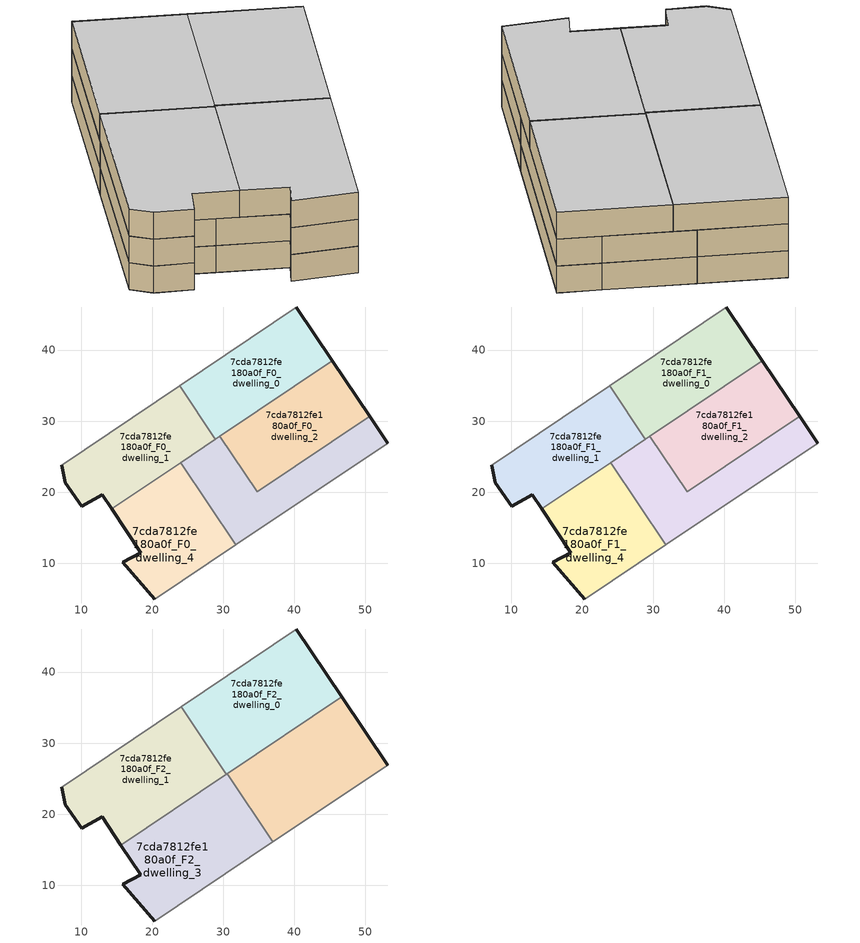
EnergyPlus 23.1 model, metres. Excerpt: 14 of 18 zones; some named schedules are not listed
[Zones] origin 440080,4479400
7cda7812fe180a0f_F0_dwelling_0
 floor ground (EU_floor_Construction): 45.34,38.51 40.27,46.07 23.87,34.98 28.91,27.48 z0
 wall outside (EU_wall_Construction): 40.27,46.07 45.34,38.51 z0:3
 wall to 7cda7812fe180a0f_F0_dwelling_1 (EU_wall_Construction): 28.91,27.48 23.87,34.98 z0:3
 wall adiabatic (EU_wall_Construction): 23.87,34.98 40.27,46.07 z0:3
 wall to 7cda7812fe180a0f_F0_dwelling_2 (EU_wall_Construction): 45.34,38.51 29.54,27.9 z0:3
 wall to 7cda7812fe180a0f_F0_dwelling_3 (EU_wall_Construction): 29.54,27.9 28.91,27.48 z0:3
7cda7812fe180a0f_F0_dwelling_1
 floor ground (EU_floor_Construction): 28.91,27.48 23.87,34.98 7.29,23.78 7.73,21.3 10.07,17.98 12.93,19.65 14.27,17.64 z0
 wall outside (EU_wall_Construction): 14.27,17.64 12.93,19.65 10.07,17.98 7.73,21.3 7.29,23.78 z0:3
 wall adiabatic (EU_wall_Construction): 7.29,23.78 23.87,34.98 z0:3
 wall to 7cda7812fe180a0f_F0_dwelling_4 (EU_wall_Construction): 23.98,24.17 14.27,17.64 z0:3
 wall to 7cda7812fe180a0f_F0_dwelling_3 (EU_wall_Construction): 28.91,27.48 23.98,24.17 z0:3
7cda7812fe180a0f_F0_dwelling_2
 floor ground (EU_floor_Construction): 50.6,30.68 45.34,38.51 29.54,27.9 34.79,20.07 z0
 wall outside (EU_wall_Construction): 45.34,38.51 50.6,30.68 z0:3
 wall to 7cda7812fe180a0f_F0_dwelling_3 (EU_wall_Construction): 50.6,30.68 34.79,20.07 29.54,27.9 z0:3
7cda7812fe180a0f_F0_dwelling_3
 floor ground (EU_floor_Construction): 53.14,26.91 50.6,30.68 34.79,20.07 29.54,27.9 23.98,24.17 31.76,12.6 z0
 wall outside (EU_wall_Construction): 50.6,30.68 53.14,26.91 z0:3
 wall adiabatic (EU_wall_Construction): 53.14,26.91 31.76,12.6 z0:3
 wall to 7cda7812fe180a0f_F0_dwelling_4 (EU_wall_Construction): 31.76,12.6 23.98,24.17 z0:3
7cda7812fe180a0f_F0_dwelling_4
 floor ground (EU_floor_Construction): 31.76,12.6 23.98,24.17 14.27,17.64 18.36,11.49 15.82,10.15 20.32,4.95 z0
 wall outside (EU_wall_Construction): 20.32,4.95 15.82,10.15 18.36,11.49 14.27,17.64 z0:3
 wall adiabatic (EU_wall_Construction): 31.76,12.6 20.32,4.95 z0:3
7cda7812fe180a0f_F1_dwelling_0
 floor to 7cda7812fe180a0f_F0_dwelling_0 (EU_floor_Construction): 45.34,38.51 40.27,46.07 23.87,34.98 28.91,27.48 z3
 wall outside (EU_wall_Construction): 40.27,46.07 45.34,38.51 z3:6
 wall to 7cda7812fe180a0f_F1_dwelling_1 (EU_wall_Construction): 28.91,27.48 23.87,34.98 z3:6
 wall adiabatic (EU_wall_Construction): 23.87,34.98 40.27,46.07 z3:6
 wall to 7cda7812fe180a0f_F1_dwelling_2 (EU_wall_Construction): 45.34,38.51 29.54,27.9 z3:6
 wall to 7cda7812fe180a0f_F1_dwelling_3 (EU_wall_Construction): 29.54,27.9 28.91,27.48 z3:6
7cda7812fe180a0f_F1_dwelling_1
 floor to 7cda7812fe180a0f_F0_dwelling_1 (EU_floor_Construction): 28.91,27.48 23.87,34.98 7.29,23.78 7.73,21.3 10.07,17.98 12.93,19.65 14.27,17.64 z3
 wall outside (EU_wall_Construction): 14.27,17.64 12.93,19.65 10.07,17.98 7.73,21.3 7.29,23.78 z3:6
 wall adiabatic (EU_wall_Construction): 7.29,23.78 23.87,34.98 z3:6
 wall to 7cda7812fe180a0f_F1_dwelling_4 (EU_wall_Construction): 23.98,24.17 14.27,17.64 z3:6
 wall to 7cda7812fe180a0f_F1_dwelling_3 (EU_wall_Construction): 28.91,27.48 23.98,24.17 z3:6
7cda7812fe180a0f_F1_dwelling_2
 floor to 7cda7812fe180a0f_F0_dwelling_2 (EU_floor_Construction): 50.6,30.68 45.34,38.51 29.54,27.9 34.79,20.07 z3
 wall outside (EU_wall_Construction): 45.34,38.51 50.6,30.68 z3:6
 wall to 7cda7812fe180a0f_F1_dwelling_3 (EU_wall_Construction): 50.6,30.68 34.79,20.07 29.54,27.9 z3:6
7cda7812fe180a0f_F1_dwelling_3
 floor to 7cda7812fe180a0f_F0_dwelling_3 (EU_floor_Construction): 53.14,26.91 50.6,30.68 34.79,20.07 29.54,27.9 23.98,24.17 31.76,12.6 z3
 wall outside (EU_wall_Construction): 50.6,30.68 53.14,26.91 z3:6
 wall adiabatic (EU_wall_Construction): 53.14,26.91 31.76,12.6 z3:6
 wall to 7cda7812fe180a0f_F1_dwelling_4 (EU_wall_Construction): 31.76,12.6 23.98,24.17 z3:6
 ceiling adiabatic (EU_roof_Construction): 29.1,27.6 30.43,25.61 25.32,22.18 23.98,24.17 z6
7cda7812fe180a0f_F1_dwelling_4
 floor to 7cda7812fe180a0f_F0_dwelling_4 (EU_floor_Construction): 31.76,12.6 23.98,24.17 14.27,17.64 18.36,11.49 15.82,10.15 20.32,4.95 z3
 wall outside (EU_wall_Construction): 20.32,4.95 15.82,10.15 18.36,11.49 14.27,17.64 z3:6
 wall adiabatic (EU_wall_Construction): 31.76,12.6 20.32,4.95 z3:6
 ceiling adiabatic (EU_roof_Construction): 23.98,24.17 25.32,22.18 15.59,15.64 14.27,17.64 z6
7cda7812fe180a0f_F2_dwelling_0
 floor to 7cda7812fe180a0f_F1_dwelling_0 (EU_floor_Construction): 45.34,38.51 40.27,46.07 24.05,35.11 29.1,27.6 z6
 floor to 7cda7812fe180a0f_F1_dwelling_2 (EU_floor_Construction): 46.68,36.52 45.34,38.51 29.54,27.9 30.87,25.91 z6
 floor to 7cda7812fe180a0f_F1_dwelling_3 (EU_floor_Construction): 30.87,25.91 29.54,27.9 29.1,27.6 30.43,25.61 z6
 wall outside (EU_wall_Construction): 40.27,46.07 46.68,36.52 z6:9
 wall to 7cda7812fe180a0f_F2_dwelling_1 (EU_wall_Construction): 30.43,25.61 24.05,35.11 z6:9
 wall adiabatic (EU_wall_Construction): 24.05,35.11 40.27,46.07 z6:9
 wall to 7cda7812fe180a0f_F2_dwelling_2 (EU_wall_Construction): 46.68,36.52 30.57,25.7 z6:9
 wall to 7cda7812fe180a0f_F2_dwelling_3 (EU_wall_Construction): 30.57,25.7 30.44,25.61 z6:9
 ceiling to 7cda7812fe180a0f_F3_dwelling_0 (EU_floor_Construction): 40.27,46.07 46.68,36.52 30.43,25.61 24.05,35.11 z9
7cda7812fe180a0f_F2_dwelling_1
 floor to 7cda7812fe180a0f_F1_dwelling_1 (EU_floor_Construction): 28.91,27.48 23.87,34.98 7.29,23.78 7.73,21.3 10.07,17.98 12.93,19.65 14.27,17.64 z6
 floor to 7cda7812fe180a0f_F1_dwelling_0 (EU_floor_Construction): 29.1,27.6 24.05,35.11 23.87,34.98 28.91,27.48 z6
 floor adiabatic (EU_floor_Construction): 30.43,25.61 29.1,27.6 14.27,17.64 12.93,19.65 15.59,15.64 z6
 wall outside (EU_wall_Construction): 15.59,15.64 12.93,19.65 10.07,17.98 7.73,21.3 7.29,23.78 z6:9
 wall adiabatic (EU_wall_Construction): 7.29,23.78 24.05,35.11 z6:9
 wall to 7cda7812fe180a0f_F2_dwelling_3 (EU_wall_Construction): 30.43,25.61 15.59,15.64 z6:9
 ceiling to 7cda7812fe180a0f_F3_dwelling_1 (EU_floor_Construction): 24.05,35.11 30.43,25.61 15.59,15.64 12.93,19.65 10.07,17.98 7.73,21.3 7.29,23.78 z9
7cda7812fe180a0f_F2_dwelling_2
 floor to 7cda7812fe180a0f_F1_dwelling_2 (EU_floor_Construction): 50.6,30.68 46.68,36.52 30.87,25.91 34.79,20.07 z6
 floor to 7cda7812fe180a0f_F1_dwelling_3 (EU_floor_Construction): 53.14,26.91 50.6,30.68 34.79,20.07 30.87,25.91 30.57,25.7 37.01,16.11 z6
 wall outside (EU_wall_Construction): 46.68,36.52 53.14,26.91 z6:9
 wall adiabatic (EU_wall_Construction): 53.14,26.91 37.01,16.11 z6:9
 wall to 7cda7812fe180a0f_F2_dwelling_3 (EU_wall_Construction): 37.01,16.11 30.57,25.7 z6:9
 ceiling to 7cda7812fe180a0f_F3_dwelling_2 (EU_floor_Construction): 46.68,36.52 53.14,26.91 37.01,16.11 30.57,25.7 z9
7cda7812fe180a0f_F2_dwelling_3
 floor to 7cda7812fe180a0f_F1_dwelling_3 (EU_floor_Construction): 37.01,16.11 30.57,25.7 25.32,22.18 31.76,12.6 z6
 floor to 7cda7812fe180a0f_F1_dwelling_4 (EU_floor_Construction): 31.76,12.6 25.32,22.18 15.59,15.64 18.36,11.49 15.82,10.15 20.32,4.95 z6
 wall outside (EU_wall_Construction): 20.32,4.95 15.82,10.15 18.36,11.49 15.59,15.64 z6:9
 wall adiabatic (EU_wall_Construction): 37.01,16.11 20.32,4.95 z6:9
 ceiling to 7cda7812fe180a0f_F3_dwelling_3 (EU_floor_Construction): 30.57,25.7 37.01,16.11 20.32,4.95 15.82,10.15 18.36,11.49 15.59,15.64 z9
[Building]
EU S2 Campaign: North Axis=0; Terrain=City; Solar Distribution=FullExterior
[Site:Location]
Madrid: Latitude=40.5; Longitude=-3.5; Time Zone=1; Elevation=609
[SizingPeriod:WeatherFileDays]
AnnualSizingPeriod: Begin Month=1; Begin Day of Month=1; End Month=12; End Day of Month=31; Day of Week for Start Day=Monday; Use Weather File Daylight Saving Period=No; Use Weather File Rain and Snow Indicators=No
[MATERIAL]
EU_InternalMass_Material: Roughness=MediumRough; Thickness=0.1; Conductivity=1; Density=1800; Specific Heat=900; Thermal Absorptance=0.9; Solar Absorptance=0.7; Visible Absorptance=0.7
[MATERIAL:NOMASS] Roughness=MediumRough; Thermal Absorptance=0.9; Solar Absorptance=0.7; Visible Absorptance=0.7
Name | Thermal Resistance
EU_wall_NoMass | 0.609216
EU_roof_NoMass | 0.513268
EU_floor_NoMass | 0.568163
[CONSTRUCTION]
EU_wall_Construction: EU_wall_NoMass
EU_roof_Construction: EU_roof_NoMass
EU_floor_Construction: EU_floor_NoMass
EU_InternalMass_Construction: EU_InternalMass_Material
[ZONE] Type=1; Multiplier=1; Ceiling Height=autocalculate; Floor Area=autocalculate; Part of Total Floor Area=Yes
Name | Volume
7cda7812fe180a0f_F0_dwelling_0; 7cda7812fe180a0f_F1_dwelling_0 | 538.831
7cda7812fe180a0f_F2_dwelling_0 | 673.543
7cda7812fe180a0f_F0_dwelling_1; 7cda7812fe180a0f_F1_dwelling_1 | 538.824
7cda7812fe180a0f_F2_dwelling_1 | 673.549
7cda7812fe180a0f_F0_dwelling_2; 7cda7812fe180a0f_F1_dwelling_2 | 538.811
7cda7812fe180a0f_F2_dwelling_2 | 673.547
7cda7812fe180a0f_F0_dwelling_3; 7cda7812fe180a0f_F1_dwelling_3 | 538.823
7cda7812fe180a0f_F2_dwelling_3 | 673.523
7cda7812fe180a0f_F0_dwelling_4; 7cda7812fe180a0f_F1_dwelling_4 | 538.826
[INTERNALMASS] Construction=EU_InternalMass_Construction
Name | Zone or ZoneList | Surface Area
7cda7812fe180a0f_F0_dwelling_0_EU_InternalMass | 7cda7812fe180a0f_F0_dwelling_0 | 179.61
7cda7812fe180a0f_F0_dwelling_1_EU_InternalMass | 7cda7812fe180a0f_F0_dwelling_1 | 179.608
7cda7812fe180a0f_F0_dwelling_2_EU_InternalMass | 7cda7812fe180a0f_F0_dwelling_2 | 179.605
7cda7812fe180a0f_F0_dwelling_3_EU_InternalMass | 7cda7812fe180a0f_F0_dwelling_3 | 179.608
7cda7812fe180a0f_F0_dwelling_4_EU_InternalMass | 7cda7812fe180a0f_F0_dwelling_4 | 179.611
7cda7812fe180a0f_F1_dwelling_0_EU_InternalMass | 7cda7812fe180a0f_F1_dwelling_0 | 179.61
7cda7812fe180a0f_F1_dwelling_1_EU_InternalMass | 7cda7812fe180a0f_F1_dwelling_1 | 179.608
7cda7812fe180a0f_F1_dwelling_2_EU_InternalMass | 7cda7812fe180a0f_F1_dwelling_2 | 179.605
7cda7812fe180a0f_F1_dwelling_3_EU_InternalMass | 7cda7812fe180a0f_F1_dwelling_3 | 179.608
7cda7812fe180a0f_F1_dwelling_4_EU_InternalMass | 7cda7812fe180a0f_F1_dwelling_4 | 179.611
7cda7812fe180a0f_F2_dwelling_0_EU_InternalMass | 7cda7812fe180a0f_F2_dwelling_0 | 224.514
7cda7812fe180a0f_F2_dwelling_1_EU_InternalMass | 7cda7812fe180a0f_F2_dwelling_1 | 224.517
7cda7812fe180a0f_F2_dwelling_2_EU_InternalMass | 7cda7812fe180a0f_F2_dwelling_2 | 224.516
7cda7812fe180a0f_F2_dwelling_3_EU_InternalMass | 7cda7812fe180a0f_F2_dwelling_3 | 224.508
[OTHEREQUIPMENT] Fuel Type=Electricity; Design Level Calculation Method=Watts/Area; Power per Zone Floor Area=1; Fraction Latent=0; Fraction Radiant=0; Fraction Lost=0; Carbon Dioxide Generation Rate=0; EndUse Subcategory=EU_Step8_InternalGains
Name | Zone or ZoneList or Space or SpaceList | Schedule
EU_Step8_InternalGain_7cda7812fe180a0f_F0_dwelling_0_f000 | 7cda7812fe180a0f_F0_dwelling_0 | EU_Step8_GainSchedule_7cda7812fe180a0f_F0_dwelling_0_f000
EU_Step8_InternalGain_7cda7812fe180a0f_F0_dwelling_1_f000 | 7cda7812fe180a0f_F0_dwelling_1 | EU_Step8_GainSchedule_7cda7812fe180a0f_F0_dwelling_1_f000
EU_Step8_InternalGain_7cda7812fe180a0f_F0_dwelling_2_f000 | 7cda7812fe180a0f_F0_dwelling_2 | EU_Step8_GainSchedule_7cda7812fe180a0f_F0_dwelling_2_f000
EU_Step8_InternalGain_7cda7812fe180a0f_F0_dwelling_3_f000 | 7cda7812fe180a0f_F0_dwelling_3 | EU_Step8_GainSchedule_7cda7812fe180a0f_F0_dwelling_3_f000
EU_Step8_InternalGain_7cda7812fe180a0f_F0_dwelling_4_f000 | 7cda7812fe180a0f_F0_dwelling_4 | EU_Step8_GainSchedule_7cda7812fe180a0f_F0_dwelling_4_f000
EU_Step8_InternalGain_7cda7812fe180a0f_F1_dwelling_0_f000 | 7cda7812fe180a0f_F1_dwelling_0 | EU_Step8_GainSchedule_7cda7812fe180a0f_F1_dwelling_0_f000
EU_Step8_InternalGain_7cda7812fe180a0f_F1_dwelling_1_f000 | 7cda7812fe180a0f_F1_dwelling_1 | EU_Step8_GainSchedule_7cda7812fe180a0f_F1_dwelling_1_f000
EU_Step8_InternalGain_7cda7812fe180a0f_F1_dwelling_2_f000 | 7cda7812fe180a0f_F1_dwelling_2 | EU_Step8_GainSchedule_7cda7812fe180a0f_F1_dwelling_2_f000
EU_Step8_InternalGain_7cda7812fe180a0f_F1_dwelling_3_f000 | 7cda7812fe180a0f_F1_dwelling_3 | EU_Step8_GainSchedule_7cda7812fe180a0f_F1_dwelling_3_f000
EU_Step8_InternalGain_7cda7812fe180a0f_F1_dwelling_4_f000 | 7cda7812fe180a0f_F1_dwelling_4 | EU_Step8_GainSchedule_7cda7812fe180a0f_F1_dwelling_4_f000
EU_Step8_InternalGain_7cda7812fe180a0f_F2_dwelling_0_f000 | 7cda7812fe180a0f_F2_dwelling_0 | EU_Step8_GainSchedule_7cda7812fe180a0f_F2_dwelling_0_f000
EU_Step8_InternalGain_7cda7812fe180a0f_F2_dwelling_1_f000 | 7cda7812fe180a0f_F2_dwelling_1 | EU_Step8_GainSchedule_7cda7812fe180a0f_F2_dwelling_1_f000
EU_Step8_InternalGain_7cda7812fe180a0f_F2_dwelling_2_f000 | 7cda7812fe180a0f_F2_dwelling_2 | EU_Step8_GainSchedule_7cda7812fe180a0f_F2_dwelling_2_f000
EU_Step8_InternalGain_7cda7812fe180a0f_F2_dwelling_3_f000 | 7cda7812fe180a0f_F2_dwelling_3 | EU_Step8_GainSchedule_7cda7812fe180a0f_F2_dwelling_3_f000
[ZONEVENTILATION:DESIGNFLOWRATE] Schedule=EU_AlwaysOn; Design Flow Rate Calculation Method=AirChanges/Hour; Air Changes per Hour=0.752966; Ventilation Type=Natural; Fan Pressure Rise=0; Fan Total Efficiency=1; Constant Term Coefficient=1; Temperature Term Coefficient=0; Velocity Term Coefficient=0; Velocity Squared Term Coefficient=0; Minimum Indoor Temperature=-100; Maximum Indoor Temperature=100; Delta Temperature=-100; Minimum Outdoor Temperature=-100; Maximum Outdoor Temperature=100; Maximum Wind Speed=40
Name | Zone or ZoneList or Space or SpaceList
EU_ConstantAir_7cda7812fe180a0f_F0_dwelling_0 | 7cda7812fe180a0f_F0_dwelling_0
EU_ConstantAir_7cda7812fe180a0f_F0_dwelling_1 | 7cda7812fe180a0f_F0_dwelling_1
EU_ConstantAir_7cda7812fe180a0f_F0_dwelling_2 | 7cda7812fe180a0f_F0_dwelling_2
EU_ConstantAir_7cda7812fe180a0f_F0_dwelling_3 | 7cda7812fe180a0f_F0_dwelling_3
EU_ConstantAir_7cda7812fe180a0f_F0_dwelling_4 | 7cda7812fe180a0f_F0_dwelling_4
EU_ConstantAir_7cda7812fe180a0f_F1_dwelling_0 | 7cda7812fe180a0f_F1_dwelling_0
EU_ConstantAir_7cda7812fe180a0f_F1_dwelling_1 | 7cda7812fe180a0f_F1_dwelling_1
EU_ConstantAir_7cda7812fe180a0f_F1_dwelling_2 | 7cda7812fe180a0f_F1_dwelling_2
EU_ConstantAir_7cda7812fe180a0f_F1_dwelling_3 | 7cda7812fe180a0f_F1_dwelling_3
EU_ConstantAir_7cda7812fe180a0f_F1_dwelling_4 | 7cda7812fe180a0f_F1_dwelling_4
EU_ConstantAir_7cda7812fe180a0f_F2_dwelling_0 | 7cda7812fe180a0f_F2_dwelling_0
EU_ConstantAir_7cda7812fe180a0f_F2_dwelling_1 | 7cda7812fe180a0f_F2_dwelling_1
EU_ConstantAir_7cda7812fe180a0f_F2_dwelling_2 | 7cda7812fe180a0f_F2_dwelling_2
EU_ConstantAir_7cda7812fe180a0f_F2_dwelling_3 | 7cda7812fe180a0f_F2_dwelling_3
[HVACTEMPLATE:THERMOSTAT] Constant Heating Setpoint=20; Constant Cooling Setpoint=50
EU_HeatOnly_7cda7812fe180a0f_F0_dwelling_0; EU_HeatOnly_7cda7812fe180a0f_F0_dwelling_1; EU_HeatOnly_7cda7812fe180a0f_F0_dwelling_2; EU_HeatOnly_7cda7812fe180a0f_F0_dwelling_3; EU_HeatOnly_7cda7812fe180a0f_F0_dwelling_4; EU_HeatOnly_7cda7812fe180a0f_F1_dwelling_0; EU_HeatOnly_7cda7812fe180a0f_F1_dwelling_1; EU_HeatOnly_7cda7812fe180a0f_F1_dwelling_2; EU_HeatOnly_7cda7812fe180a0f_F1_dwelling_3; EU_HeatOnly_7cda7812fe180a0f_F1_dwelling_4; EU_HeatOnly_7cda7812fe180a0f_F2_dwelling_0; EU_HeatOnly_7cda7812fe180a0f_F2_dwelling_1; EU_HeatOnly_7cda7812fe180a0f_F2_dwelling_2; EU_HeatOnly_7cda7812fe180a0f_F2_dwelling_3; EU_HeatOnly_7cda7812fe180a0f_F3_dwelling_0; EU_HeatOnly_7cda7812fe180a0f_F3_dwelling_1; EU_HeatOnly_7cda7812fe180a0f_F3_dwelling_2; EU_HeatOnly_7cda7812fe180a0f_F3_dwelling_3
[HVACTEMPLATE:ZONE:IDEALLOADSAIRSYSTEM] System Availability Schedule=EU_AlwaysOn; Maximum Heating Supply Air Temperature=50; Minimum Cooling Supply Air Temperature=13; Maximum Heating Supply Air Humidity Ratio=0.0156; Minimum Cooling Supply Air Humidity Ratio=0.0077; Heating Limit=NoLimit; Cooling Limit=NoLimit; Heating Availability Schedule=EU_AlwaysOn; Cooling Availability Schedule=EU_CoolingOff; Dehumidification Control Type=ConstantSensibleHeatRatio; Cooling Sensible Heat Ratio=0.7; Dehumidification Setpoint=60; Humidification Control Type=None; Humidification Setpoint=30; Outdoor Air Method=None; Outdoor Air Flow Rate per Person=0.00944; Outdoor Air Flow Rate per Zone Floor Area=0; Outdoor Air Flow Rate per Zone=0; Demand Controlled Ventilation Type=None; Outdoor Air Economizer Type=NoEconomizer; Heat Recovery Type=None; Sensible Heat Recovery Effectiveness=0.7; Latent Heat Recovery Effectiveness=0.65
Name | Template Thermostat
7cda7812fe180a0f_F0_dwelling_0 | EU_HeatOnly_7cda7812fe180a0f_F0_dwelling_0
7cda7812fe180a0f_F0_dwelling_1 | EU_HeatOnly_7cda7812fe180a0f_F0_dwelling_1
7cda7812fe180a0f_F0_dwelling_2 | EU_HeatOnly_7cda7812fe180a0f_F0_dwelling_2
7cda7812fe180a0f_F0_dwelling_3 | EU_HeatOnly_7cda7812fe180a0f_F0_dwelling_3
7cda7812fe180a0f_F0_dwelling_4 | EU_HeatOnly_7cda7812fe180a0f_F0_dwelling_4
7cda7812fe180a0f_F1_dwelling_0 | EU_HeatOnly_7cda7812fe180a0f_F1_dwelling_0
7cda7812fe180a0f_F1_dwelling_1 | EU_HeatOnly_7cda7812fe180a0f_F1_dwelling_1
7cda7812fe180a0f_F1_dwelling_2 | EU_HeatOnly_7cda7812fe180a0f_F1_dwelling_2
7cda7812fe180a0f_F1_dwelling_3 | EU_HeatOnly_7cda7812fe180a0f_F1_dwelling_3
7cda7812fe180a0f_F1_dwelling_4 | EU_HeatOnly_7cda7812fe180a0f_F1_dwelling_4
7cda7812fe180a0f_F2_dwelling_0 | EU_HeatOnly_7cda7812fe180a0f_F2_dwelling_0
7cda7812fe180a0f_F2_dwelling_1 | EU_HeatOnly_7cda7812fe180a0f_F2_dwelling_1
7cda7812fe180a0f_F2_dwelling_2 | EU_HeatOnly_7cda7812fe180a0f_F2_dwelling_2
7cda7812fe180a0f_F2_dwelling_3 | EU_HeatOnly_7cda7812fe180a0f_F2_dwelling_3
[SIZING:ZONE] Zone Cooling Design Supply Air Temperature Input Method=SupplyAirTemperature; Zone Cooling Design Supply Air Temperature=13; Zone Heating Design Supply Air Temperature Input Method=SupplyAirTemperature; Zone Heating Design Supply Air Temperature=50; Zone Cooling Design Supply Air Humidity Ratio=0.008; Zone Heating Design Supply Air Humidity Ratio=0.008; Cooling Design Air Flow Method=DesignDay; Cooling Design Air Flow Rate=0; Cooling Minimum Air Flow per Zone Floor Area=0.000762; Cooling Minimum Air Flow=0; Cooling Minimum Air Flow Fraction=0.2; Heating Design Air Flow Method=DesignDay; Heating Design Air Flow Rate=0; Heating Maximum Air Flow per Zone Floor Area=0.002032; Heating Maximum Air Flow=0.141576; Heating Maximum Air Flow Fraction=0.3; Account for Dedicated Outdoor Air System=No; Dedicated Outdoor Air System Control Strategy=NeutralSupplyAir; Dedicated Outdoor Air Low Setpoint Temperature for Design=autosize; Dedicated Outdoor Air High Setpoint Temperature for Design=autosize; Zone Load Sizing Method=Sensible Load Only No Latent Load; Zone Latent Cooling Design Supply Air Humidity Ratio Input Method=HumidityRatioDifference; Zone Cooling Design Supply Air Humidity Ratio Difference=0.005; Zone Latent Heating Design Supply Air Humidity Ratio Input Method=HumidityRatioDifference; Zone Humidification Design Supply Air Humidity Ratio Difference=0.005
7cda7812fe180a0f_F0_dwelling_0; 7cda7812fe180a0f_F0_dwelling_1; 7cda7812fe180a0f_F0_dwelling_2; 7cda7812fe180a0f_F0_dwelling_3; 7cda7812fe180a0f_F0_dwelling_4; 7cda7812fe180a0f_F1_dwelling_0; 7cda7812fe180a0f_F1_dwelling_1; 7cda7812fe180a0f_F1_dwelling_2; 7cda7812fe180a0f_F1_dwelling_3; 7cda7812fe180a0f_F1_dwelling_4; 7cda7812fe180a0f_F2_dwelling_0; 7cda7812fe180a0f_F2_dwelling_1; 7cda7812fe180a0f_F2_dwelling_2; 7cda7812fe180a0f_F2_dwelling_3
[SCHEDULE:FILE]
EU_Step8_GainSchedule_7cda7812fe180a0f_F0_dwelling_0_f000: File=../../schedules/7cda7812fe180a0f/7cda7812fe180a0f_F0_dwelling_0_f000_gain.csv; Column Number=1; Rows to Skip at Top=0; Number of Hours of Data=8760; Column Separator=Comma; Interpolate to Timestep=No; Minutes per Item=60; Adjust Schedule for Daylight Savings=Yes
